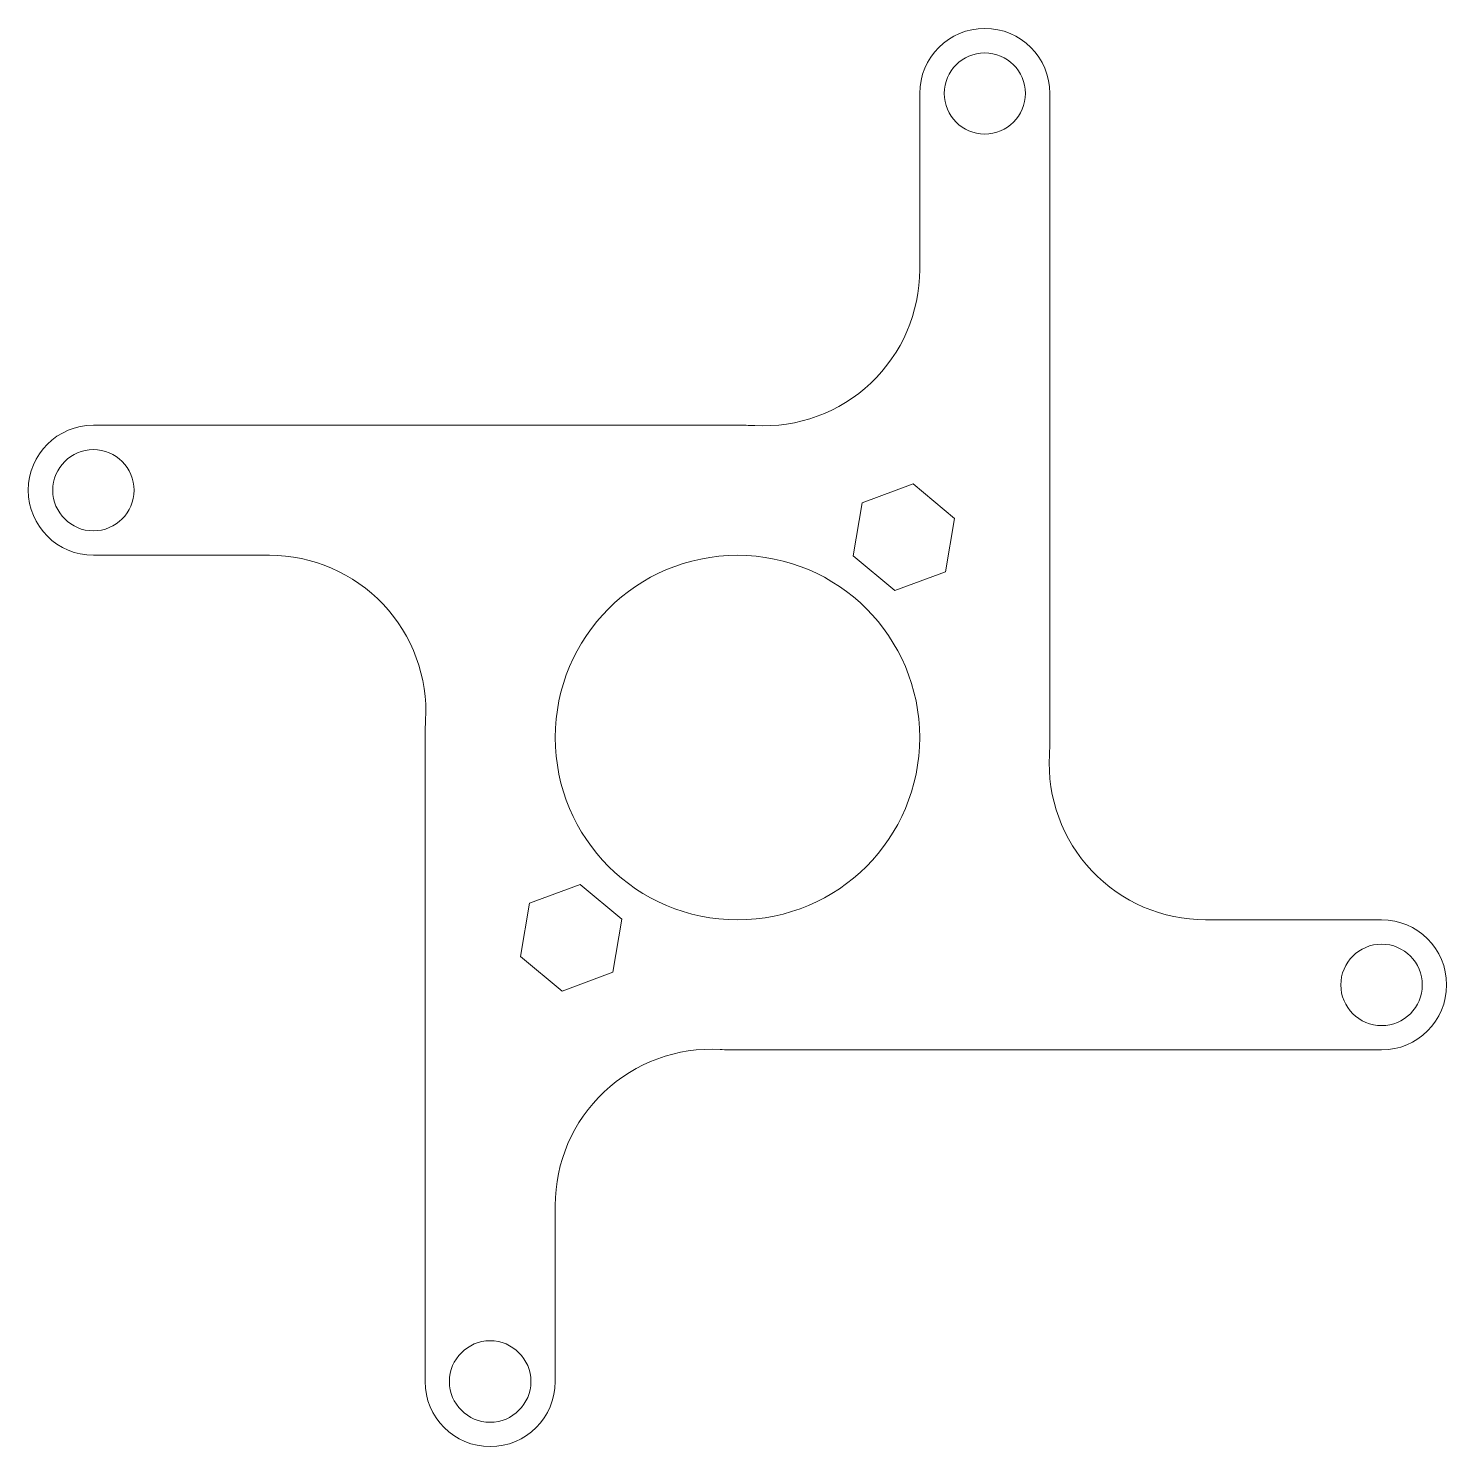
# Model space of a CAD drawing. Header units: millimetres. Extents: x 4 to 113, y 4 to 113.
import ezdxf

# ---------------------------------------------------------------- set-up
doc = ezdxf.new("R2010")
doc.units = ezdxf.units.MM

msp = doc.modelspace()

# ---------------------------------------------------------------- linework, layer by layer
at = {"color": 7, "linetype": 'Continuous', "lineweight": 15}
for p, q in [((72.04, 108.2), (72.04, 94.67)), ((82.04, 58.72), (82.04, 108.2)), ((58.04, 82.72), (8.56, 82.72)), ((71.53, 78.2), (67.63, 76.76)), ((74.72, 75.55), (71.53, 78.2)), ((67.63, 76.76), (66.92, 72.67)), ((74.02, 71.45), (74.72, 75.55)), ((8.56, 72.72), (22.1, 72.72)), ((66.92, 72.67), (70.12, 70.01)), ((70.12, 70.01), (74.02, 71.45)), ((34.04, 58.72), (34.04, 9.25)), ((45.96, 47.44), (42.06, 46)), ((49.16, 44.78), (45.96, 47.44)), ((42.06, 46), (41.36, 41.9)), ((48.46, 40.69), (49.16, 44.78)), ((107.52, 44.72), (93.99, 44.72)), ((41.36, 41.9), (44.56, 39.24)), ((44.56, 39.24), (48.46, 40.69)), ((58.04, 34.72), (107.52, 34.72)), ((44.04, 9.25), (44.04, 22.78))]:
    msp.add_line(p, q, dxfattribs=at)
for centre, radius in [((77.04, 108.2), 3.12), ((8.56, 77.72), 3.12), ((58.04, 58.72), 14), ((107.52, 39.72), 3.13), ((39.04, 9.25), 3.13)]:
    msp.add_circle(centre, radius, dxfattribs=at)
for centre, radius, start, end in [((77.04, 108.2), 5, 0, 180), ((60.04, 94.67), 12, 266.8153, 0), ((8.56, 77.72), 5, 90, 270), ((58.04, 58.72), 24, 86.8153, 90), ((22.1, 60.72), 12, 356.8153, 90), ((58.04, 58.72), 24, 176.8153, 180), ((58.04, 58.72), 24, 356.8153, 0), ((93.99, 56.72), 12, 176.8153, 270), ((107.52, 39.72), 5, 270, 90), ((56.04, 22.78), 12, 86.8153, 180), ((58.04, 58.72), 24, 266.8153, 270), ((39.04, 9.25), 5, 180, 0)]:
    msp.add_arc(centre, radius, start, end, dxfattribs=at)

doc.saveas('drawing.dxf')
